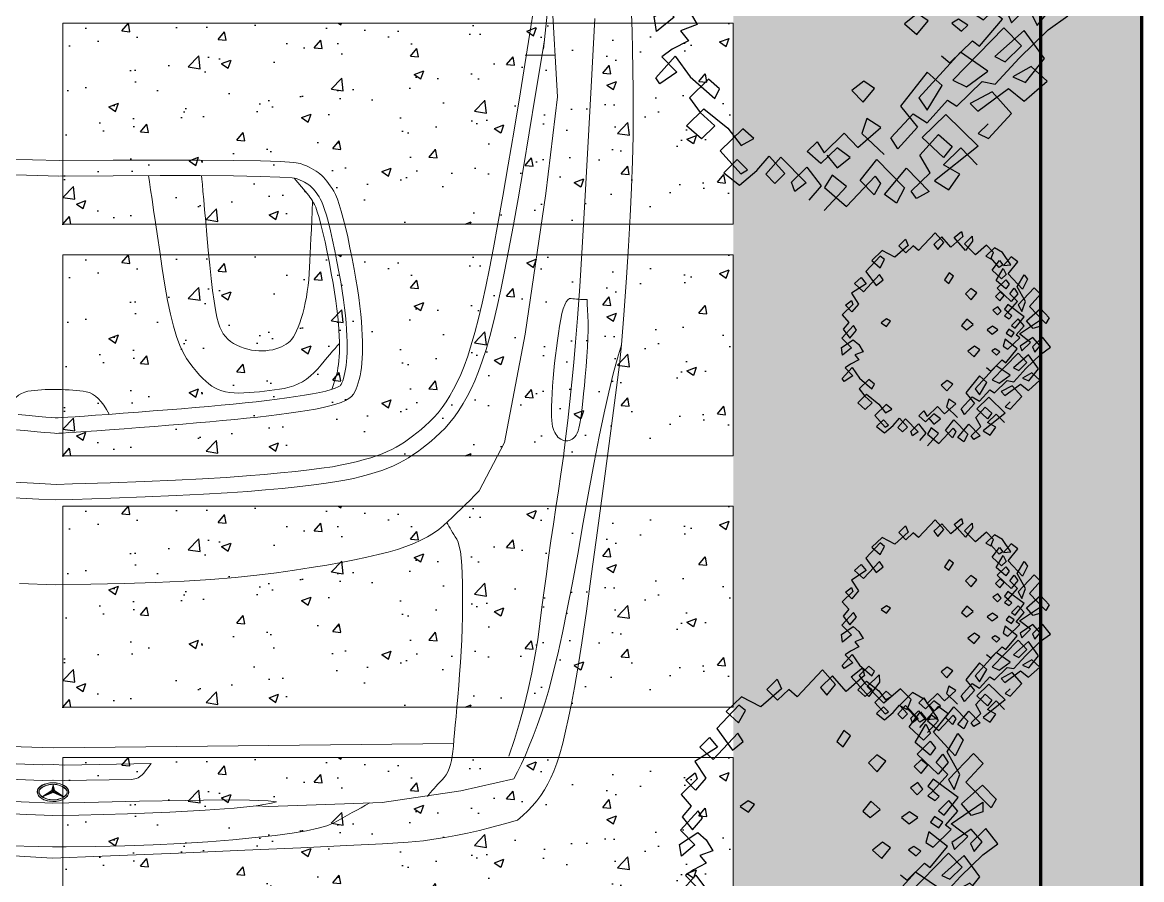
# Model space of a CAD drawing. Header units: millimetres. Extents: x 971.3 to 1010.6, y 593 to 619.8.
# Drawn here: x 980.453 to 982.123, y 596.589 to 597.868 of the extents above; entities that cross this region are included whole.
import ezdxf

# ---------------------------------------------------------------- set-up
doc = ezdxf.new("R2010")
doc.units = ezdxf.units.MM
for name, color, linetype, lineweight in [('1', 253, 'Continuous', 0), ('_mobiliário', 7, 'Continuous', 5), ('csco', 7, 'Continuous', 70), ('FAROLAS', 45, 'Continuous', 9), ('www.dwgfree.com', 7, 'Continuous', 70)]:
    doc.layers.add(name, color=color, linetype=linetype, lineweight=lineweight)
doc.layers.add('CANTEIRO', color=8, linetype='Continuous')
doc.layers.add('JANELA-V', color=40, linetype='Continuous')

# ---------------------------------------------------------------- blocks, each defined once
blk = doc.blocks.new('A$C0D511125')
at = {"layer": '_mobiliário'}
for p, q in [((3.8434, 1.7683), (3.8145, 1.7712)), ((3.7546, 1.7207), (3.7479, 1.7207)), ((3.4496, 1.677), (3.2773, 1.6675)), ((3.2978, 1.6653), (3.3797, 1.6564)), ((3.3885, 1.6736), (3.3885, 1.6296)), ((3.5919, 1.6601), (3.4496, 1.677)), ((3.3662, 1.6578), (3.3844, 1.6549)), ((3.3844, 1.6549), (3.4461, 1.645)), ((3.7987, 1.6296), (3.5919, 1.6601)), ((3.4461, 1.645), (3.5026, 1.6357)), ((3.5026, 1.6357), (3.5538, 1.6271)), ((3.958, 1.5992), (3.7987, 1.6296)), ((3.5538, 1.6271), (3.5998, 1.6191)), ((3.5998, 1.6191), (3.6406, 1.6119)), ((3.6406, 1.6119), (3.6762, 1.6053)), ((3.6762, 1.6053), (3.7065, 1.5994)), ((3.7065, 1.5994), (3.7334, 1.5939)), ((4.0292, 1.5619), (3.958, 1.5992)), ((3.7334, 1.5939), (3.7582, 1.5884)), ((3.7582, 1.5884), (3.7811, 1.5829)), ((3.7811, 1.5829), (3.8021, 1.5775)), ((3.8021, 1.5775), (3.8212, 1.5721)), ((3.8212, 1.5721), (3.8384, 1.5666)), ((3.8384, 1.5666), (3.8537, 1.5612)), ((3.8537, 1.5612), (3.8671, 1.5557)), ((3.8671, 1.5557), (3.8791, 1.5501)), ((3.8791, 1.5501), (3.8903, 1.5444)), ((3.8903, 1.5444), (3.9008, 1.5384)), ((3.9008, 1.5384), (3.9108, 1.5322)), ((3.9108, 1.5322), (3.9201, 1.5258)), ((3.9201, 1.5258), (3.9287, 1.519)), ((3.9287, 1.519), (3.9368, 1.512)), ((3.9368, 1.512), (3.9439, 1.5048)), ((3.9439, 1.5048), (3.9502, 1.4979)), ((3.9502, 1.4979), (3.9561, 1.4912)), ((3.9561, 1.4912), (3.9616, 1.4846)), ((3.9616, 1.4846), (3.9668, 1.4779)), ((3.9668, 1.4779), (3.9717, 1.4713)), ((3.9717, 1.4713), (3.9763, 1.4646)), ((3.9763, 1.4646), (3.9806, 1.458)), ((3.9806, 1.458), (3.9846, 1.4512)), ((3.9846, 1.4512), (3.9884, 1.444)), ((3.9884, 1.444), (3.9921, 1.4361)), ((3.9921, 1.4361), (3.9956, 1.4277)), ((3.9956, 1.4277), (3.9989, 1.4188)), ((3.9989, 1.4188), (4.0021, 1.4093)), ((4.0021, 1.4093), (4.0051, 1.3993)), ((4.0051, 1.3993), (4.0079, 1.3887)), ((4.0079, 1.3887), (4.0107, 1.3774)), ((4.0107, 1.3774), (4.0133, 1.3646)), ((3.7235, 1.3472), (3.737, 1.3493)), ((3.737, 1.3493), (3.7497, 1.3512)), ((3.7497, 1.3512), (3.7615, 1.3528)), ((3.7615, 1.3528), (3.7726, 1.354)), ((3.7726, 1.354), (3.7828, 1.355)), ((3.7828, 1.355), (3.7925, 1.3557)), ((3.7925, 1.3557), (3.8017, 1.3562)), ((3.8017, 1.3562), (3.8102, 1.3565)), ((3.8102, 1.3565), (3.8182, 1.3566)), ((3.8182, 1.3566), (3.8255, 1.3565)), ((3.8255, 1.3565), (3.8321, 1.3562)), ((3.8321, 1.3562), (3.8381, 1.3557)), ((3.8381, 1.3557), (3.8434, 1.3552)), ((3.8434, 1.3552), (3.8484, 1.3544)), ((3.8484, 1.3544), (3.8529, 1.3536)), ((3.8529, 1.3536), (3.8569, 1.3526)), ((3.8569, 1.3526), (3.8604, 1.3517)), ((3.8604, 1.3517), (3.8799, 1.3452)), ((3.8633, 1.3507), (3.8657, 1.3498)), ((3.8657, 1.3498), (3.8659, 1.3496)), ((4.0133, 1.3646), (4.0159, 1.35)), ((4.0159, 1.35), (4.0184, 1.3335)), ((3.6494, 1.3323), (3.6631, 1.3354)), ((3.6631, 1.3354), (3.6784, 1.3386)), ((3.6784, 1.3386), (3.6942, 1.3418)), ((3.6942, 1.3418), (3.7093, 1.3446)), ((3.7093, 1.3446), (3.7235, 1.3472)), ((4.0184, 1.3335), (4.0208, 1.315)), ((3.5999, 1.3151), (3.6028, 1.3171)), ((3.6028, 1.3171), (3.6054, 1.3187)), ((3.6054, 1.3187), (3.6079, 1.32)), ((3.6079, 1.32), (3.6122, 1.3217)), ((3.6122, 1.3217), (3.6187, 1.324)), ((3.6187, 1.324), (3.6272, 1.3266)), ((3.6272, 1.3266), (3.6374, 1.3293)), ((3.6374, 1.3293), (3.6494, 1.3323)), ((3.5694, 1.2902), (3.595, 1.3116)), ((3.5885, 1.3051), (3.5893, 1.3062)), ((3.5893, 1.3062), (3.5902, 1.3072)), ((3.5902, 1.3072), (3.5915, 1.3085)), ((3.5915, 1.3085), (3.5931, 1.3099)), ((3.595, 1.3116), (3.5973, 1.3133)), ((3.5973, 1.3133), (3.5999, 1.3151)), ((4.0208, 1.315), (4.0232, 1.2947)), ((4.0232, 1.2947), (4.0254, 1.2724)), ((4.0254, 1.2724), (4.0277, 1.2481)), ((4.4933, 1.253), (4.4922, 1.2341)), ((4.0277, 1.2481), (4.0298, 1.2218)), ((4.0298, 1.2218), (4.0319, 1.1918)), ((4.0319, 1.1918), (4.034, 1.1567)), ((4.034, 1.1567), (4.036, 1.1165)), ((4.036, 1.1165), (4.0379, 1.0711)), ((4.0379, 1.0711), (4.0398, 1.0206)), ((4.0398, 1.0206), (4.0416, 0.9649)), ((4.0416, 0.9649), (4.0424, 0.9399)), ((4.0411, 0.9149), (4.0424, 0.9399)), ((4.4696, 0.9377), (4.4613, 0.9357)), ((4.4786, 0.951), (4.4696, 0.9377)), ((4.4701, 0.9373), (4.4791, 0.9517)), ((4.4708, 0.9355), (4.4791, 0.9517)), ((4.4786, 0.951), (4.4708, 0.9358)), ((4.4791, 0.9517), (4.4727, 0.9357)), ((4.4727, 0.9356), (4.478, 0.95)), ((4.4613, 0.9358), (4.4701, 0.9373)), ((4.4708, 0.9358), (4.4613, 0.9357)), ((4.4695, 0.9337), (4.4613, 0.9358)), ((4.4708, 0.9355), (4.4613, 0.9358)), ((4.4613, 0.9357), (4.4701, 0.9341)), ((4.4783, 0.9202), (4.4695, 0.9337)), ((4.4701, 0.9341), (4.4788, 0.9195)), ((4.4708, 0.9358), (4.4788, 0.9195)), ((4.4783, 0.9202), (4.4708, 0.9355)), ((4.4727, 0.9357), (4.4778, 0.9212)), ((4.4788, 0.9195), (4.4727, 0.9356)), ((4.0382, 0.8593), (4.0411, 0.9149))]:
    blk.add_line(p, q, dxfattribs=at)
for points in [[(3.8145, 1.7712), (3.7638, 1.7752), (3.7153, 1.7787), (3.6691, 1.7817), (3.6253, 1.7841), (3.5838, 1.786), (3.5445, 1.7873), (3.5076, 1.7881), (3.473, 1.7884), (3.4404, 1.7883), (3.4096, 1.788), (3.3806, 1.7874), (3.3535, 1.7867), (3.3281, 1.7857)], [(4.419, 1.6056), (4.3945, 1.6137), (4.37, 1.6211), (4.3455, 1.6279), (4.3211, 1.6339), (4.2968, 1.6393), (4.2725, 1.644), (4.2483, 1.648), (4.2241, 1.6513), (4.1999, 1.6543), (4.1757, 1.6574), (4.1514, 1.6607), (4.1271, 1.664), (4.1027, 1.6674), (4.0782, 1.671), (4.0537, 1.6746), (4.0292, 1.6784), (4.0043, 1.6821), (3.9787, 1.6857), (3.9524, 1.6891), (3.9254, 1.6923), (3.8977, 1.6954), (3.8694, 1.6984), (3.8403, 1.7011), (3.8106, 1.7038), (3.7751, 1.7065), (3.7287, 1.7097), (3.6715, 1.7133), (3.6035, 1.7173), (3.5247, 1.7217), (3.435, 1.7266), (3.3345, 1.7319)], [(3.8145, 1.7712), (3.8338, 1.7653), (3.8569, 1.759), (3.8838, 1.7525), (3.9145, 1.7456), (3.9491, 1.7384), (3.9875, 1.7309), (4.0297, 1.7231), (4.0758, 1.715), (4.1219, 1.7069), (4.1643, 1.699), (4.2029, 1.6915), (4.2378, 1.6844), (4.2689, 1.6775), (4.2963, 1.6709), (4.32, 1.6647), (4.3399, 1.6588), (4.3574, 1.653), (4.374, 1.6473), (4.3896, 1.6415), (4.4041, 1.6357), (4.4177, 1.63), (4.4303, 1.6242), (4.4419, 1.6184), (4.4525, 1.6127)], [(3.8434, 1.7683), (3.9335, 1.7566), (4.0149, 1.7458), (4.0874, 1.736), (4.1512, 1.7272), (4.2061, 1.7195), (4.2523, 1.7127), (4.2897, 1.7068), (4.3182, 1.702), (4.3415, 1.6977), (4.3628, 1.6934), (4.3822, 1.689), (4.3998, 1.6847), (4.4154, 1.6804), (4.4292, 1.6761), (4.4411, 1.6718), (4.451, 1.6674), (4.4599, 1.6629), (4.4684, 1.6579), (4.4767, 1.6524), (4.4846, 1.6465), (4.4922, 1.6402), (4.4995, 1.6334), (4.5064, 1.6261), (4.5131, 1.6184)], [(3.7546, 1.7207), (3.7627, 1.7214), (3.7718, 1.7219), (3.7818, 1.722), (3.7928, 1.722), (3.8047, 1.7216), (3.8176, 1.721), (3.8314, 1.7201), (3.8462, 1.719), (3.8608, 1.7178), (3.8741, 1.7166), (3.8862, 1.7154), (3.897, 1.7143), (3.9065, 1.7133), (3.9148, 1.7123), (3.9218, 1.7114), (3.9275, 1.7105), (3.9324, 1.7096), (3.9367, 1.7085), (3.9406, 1.7073), (3.944, 1.7059), (3.947, 1.7043), (3.9494, 1.7026), (3.9514, 1.7007), (3.9529, 1.6987), (3.954, 1.6966), (3.9548, 1.6945), (3.9553, 1.6923), (3.9555, 1.6902), (3.9553, 1.6881), (3.9548, 1.686), (3.954, 1.6839), (3.9529, 1.6818), (3.9515, 1.6797), (3.9499, 1.6778), (3.9479, 1.6761), (3.9457, 1.6746), (3.9433, 1.6732), (3.9405, 1.6719), (3.9375, 1.6708), (3.9343, 1.6699), (3.9304, 1.6692), (3.9255, 1.6686), (3.9196, 1.6683), (3.9127, 1.6682), (3.9048, 1.6683), (3.8958, 1.6686), (3.8859, 1.6692), (3.875, 1.6699), (3.8636, 1.6708), (3.8523, 1.6718), (3.8411, 1.6729), (3.8301, 1.6741), (3.8191, 1.6755), (3.8082, 1.6769), (3.7975, 1.6784), (3.7868, 1.6801), (3.7769, 1.6818), (3.7684, 1.6837), (3.7613, 1.6856), (3.7555, 1.6877), (3.7511, 1.6899), (3.7481, 1.6921), (3.7464, 1.6945), (3.7462, 1.697), (3.7466, 1.6996), (3.7469, 1.7023), (3.7472, 1.7051), (3.7474, 1.708), (3.7476, 1.711), (3.7477, 1.7141), (3.7478, 1.7174), (3.7479, 1.7207)], [(3.2909, 1.6468), (3.3808, 1.6325), (3.4425, 1.6225), (3.4988, 1.6132), (3.55, 1.6047), (3.5959, 1.5967), (3.6365, 1.5895), (3.6719, 1.583), (3.7021, 1.5772), (3.7286, 1.5717), (3.7531, 1.5663), (3.7757, 1.5609), (3.7962, 1.5556), (3.8146, 1.5503), (3.8311, 1.5451), (3.8456, 1.5399), (3.858, 1.5348), (3.8691, 1.5297), (3.8795, 1.5244), (3.8892, 1.5189), (3.8983, 1.5133), (3.9066, 1.5075), (3.9143, 1.5015), (3.9212, 1.4954), (3.9275, 1.4891), (3.9333, 1.4828), (3.9387, 1.4765), (3.9439, 1.4703), (3.9487, 1.4642), (3.9532, 1.4581), (3.9574, 1.452), (3.9612, 1.446), (3.9648, 1.4401), (3.9681, 1.4338), (3.9714, 1.4269), (3.9745, 1.4194), (3.9775, 1.4113), (3.9804, 1.4025), (3.9832, 1.3931), (3.9859, 1.383), (3.9885, 1.3724), (3.991, 1.3603), (3.9935, 1.3463), (3.9959, 1.3303), (3.9983, 1.3123), (4.0006, 1.2922), (4.0028, 1.2702), (4.005, 1.2461), (4.0072, 1.22), (4.0093, 1.1903), (4.0113, 1.1555), (4.0133, 1.1155), (4.0152, 1.0702), (4.0171, 1.0198), (4.0189, 0.9642), (4.0196, 0.9402)], [(4.4525, 1.6127), (4.4698, 1.5348), (4.4871, 1.4195), (4.4933, 1.253)], [(4.5131, 1.6184), (4.5186, 1.5992), (4.5236, 1.5806), (4.5282, 1.5625), (4.5322, 1.5449), (4.5358, 1.5279), (4.5388, 1.5114), (4.5413, 1.4955), (4.5434, 1.4801), (4.5454, 1.4574), (4.5478, 1.4199), (4.5506, 1.3674), (4.5539, 1.2999), (4.5575, 1.2175), (4.5615, 1.1201), (4.566, 1.0078), (4.5688, 0.9347)], [(4.0292, 1.5619), (4.0359, 1.5552), (4.0425, 1.5485), (4.0491, 1.5418), (4.0555, 1.5353), (4.0618, 1.5287), (4.068, 1.5222), (4.0741, 1.5158), (4.08, 1.5094), (4.0858, 1.5026), (4.0914, 1.4949), (4.0966, 1.4861), (4.1017, 1.4764), (4.1064, 1.4658), (4.1109, 1.4542), (4.1151, 1.4417), (4.119, 1.4282), (4.1228, 1.4134), (4.1267, 1.397), (4.1305, 1.3789), (4.1343, 1.3592), (4.1381, 1.3379), (4.1419, 1.3149), (4.1457, 1.2903), (4.1495, 1.264), (4.1531, 1.2352), (4.1564, 1.2031), (4.1592, 1.1675), (4.1616, 1.1285), (4.1636, 1.0862), (4.1652, 1.0404), (4.1664, 0.9912), (4.1672, 0.9387)], [(4.0756, 1.5142), (4.0782, 1.5158), (4.081, 1.5175), (4.0839, 1.5192), (4.0869, 1.521), (4.0901, 1.5229), (4.0934, 1.5249), (4.0968, 1.5269), (4.1003, 1.5291), (4.1047, 1.5311), (4.1108, 1.5328), (4.1184, 1.5343), (4.1277, 1.5355), (4.1387, 1.5365), (4.1512, 1.5372), (4.1654, 1.5376), (4.1811, 1.5377), (4.1978, 1.5376), (4.2144, 1.5373), (4.2311, 1.5369), (4.2479, 1.5363), (4.2647, 1.5355), (4.2815, 1.5345), (4.2984, 1.5333), (4.3154, 1.5319), (4.3317, 1.5305), (4.3468, 1.5292), (4.3608, 1.528), (4.3735, 1.5269), (4.3849, 1.5259), (4.3952, 1.5249), (4.4042, 1.5241), (4.4121, 1.5233), (4.419, 1.5224), (4.4255, 1.5212), (4.4315, 1.5197), (4.437, 1.5179), (4.4419, 1.5158), (4.4464, 1.5133), (4.4504, 1.5105), (4.4539, 1.5074), (4.4571, 1.5043), (4.4603, 1.5012), (4.4635, 1.4983), (4.4665, 1.4956), (4.4696, 1.4929), (4.4726, 1.4904), (4.4755, 1.4881), (4.4785, 1.4858)], [(4.4004, 1.5244), (4.407, 0.9363)], [(4.4878, 1.4013), (4.4913, 1.395), (4.4948, 1.3885), (4.4984, 1.382), (4.5021, 1.3753), (4.5058, 1.3685), (4.5096, 1.3616), (4.5135, 1.3546), (4.5174, 1.3475), (4.5213, 1.3383), (4.5251, 1.3251), (4.5287, 1.308), (4.5322, 1.2869), (4.5356, 1.2619), (4.5388, 1.2329), (4.5419, 1.1999), (4.5448, 1.163), (4.5475, 1.1235), (4.5495, 1.083), (4.5511, 1.0414), (4.5521, 0.9987), (4.5525, 0.9549), (4.5525, 0.9349)], [(3.5436, 0.9449), (3.5431, 1.0239), (3.5429, 1.0929), (3.543, 1.1521), (3.5434, 1.2013), (3.5441, 1.2407), (3.545, 1.2701), (3.5463, 1.2896), (3.5479, 1.2992), (3.5496, 1.3038), (3.5514, 1.308), (3.5532, 1.312), (3.5551, 1.3157), (3.557, 1.3192), (3.559, 1.3224), (3.561, 1.3253), (3.5631, 1.328), (3.5654, 1.3306), (3.5679, 1.3331), (3.5707, 1.3356), (3.5737, 1.3382), (3.577, 1.3407), (3.5806, 1.3432), (3.5844, 1.3458), (3.5885, 1.3483), (3.5935, 1.3509), (3.6001, 1.3536), (3.6082, 1.3564), (3.6178, 1.3593), (3.6289, 1.3623), (3.6416, 1.3655), (3.6558, 1.3687), (3.6716, 1.372), (3.6877, 1.3752), (3.7032, 1.3782), (3.7178, 1.3807), (3.7318, 1.383), (3.7449, 1.385), (3.7574, 1.3866), (3.7691, 1.3879), (3.7801, 1.3889), (3.7904, 1.3897), (3.8002, 1.3902), (3.8094, 1.3905), (3.8182, 1.3906), (3.8264, 1.3905), (3.8341, 1.3902), (3.8412, 1.3897), (3.8478, 1.3889), (3.854, 1.388), (3.8598, 1.3869), (3.8652, 1.3857), (3.8703, 1.3843), (3.875, 1.3827), (3.8793, 1.381), (3.8833, 1.3791), (3.8868, 1.3771), (3.8901, 1.3744), (3.8933, 1.3704), (3.8963, 1.3653), (3.8991, 1.3589), (3.9018, 1.3513), (3.9043, 1.3425), (3.9067, 1.3325), (3.9089, 1.3212), (3.911, 1.309), (3.913, 1.2961), (3.915, 1.2824), (3.9169, 1.2679), (3.9188, 1.2527), (3.9206, 1.2368), (3.9224, 1.2202), (3.9241, 1.2028), (3.9258, 1.1847), (3.9275, 1.166), (3.9292, 1.1466), (3.9309, 1.1266), (3.9326, 1.106), (3.9343, 1.0847), (3.936, 1.0628), (3.9377, 1.0403), (3.9393, 1.0187), (3.9406, 0.9998), (3.9418, 0.9835), (3.9428, 0.9697), (3.9435, 0.9586), (3.944, 0.9501), (3.9443, 0.9442), (3.9445, 0.9409)], [(3.5663, 0.945), (3.5658, 1.024), (3.5656, 1.0929), (3.5657, 1.152), (3.5661, 1.2011), (3.5668, 1.2401), (3.5677, 1.269), (3.5689, 1.2871), (3.5699, 1.2933), (3.5707, 1.2954), (3.5722, 1.2989), (3.5737, 1.3022), (3.5751, 1.3051), (3.5766, 1.3077), (3.578, 1.3099), (3.5793, 1.3118), (3.5806, 1.3135), (3.5819, 1.315), (3.5836, 1.3167), (3.5856, 1.3185), (3.5879, 1.3204), (3.5905, 1.3224), (3.5934, 1.3245), (3.5967, 1.3266), (3.5998, 1.3285), (3.6031, 1.3303), (3.6081, 1.3324), (3.6152, 1.3348), (3.624, 1.3375), (3.6346, 1.3403), (3.6468, 1.3434), (3.6607, 1.3465), (3.6762, 1.3498), (3.6921, 1.3529), (3.7072, 1.3558), (3.7216, 1.3584), (3.7352, 1.3606), (3.7481, 1.3625), (3.7601, 1.3641), (3.7714, 1.3653), (3.7819, 1.3663), (3.7918, 1.367), (3.8012, 1.3675), (3.81, 1.3678), (3.8182, 1.3679), (3.8258, 1.3678), (3.8328, 1.3675), (3.8391, 1.3671), (3.8449, 1.3664), (3.8502, 1.3656), (3.8552, 1.3647), (3.8597, 1.3637), (3.8637, 1.3626), (3.8672, 1.3614), (3.8702, 1.3602), (3.8727, 1.359), (3.8739, 1.3583), (3.8745, 1.3576), (3.876, 1.3549), (3.878, 1.3505), (3.8801, 1.3444), (3.8823, 1.3368), (3.8845, 1.3277), (3.8865, 1.3171), (3.8885, 1.3053), (3.8905, 1.2927), (3.8925, 1.2792), (3.8944, 1.265), (3.8962, 1.2501), (3.898, 1.2343), (3.8998, 1.2178), (3.9015, 1.2006), (3.9032, 1.1826), (3.9049, 1.1639), (3.9066, 1.1446), (3.9083, 1.1247), (3.9099, 1.1041), (3.9116, 1.0829), (3.9133, 1.0611), (3.915, 1.0386), (3.9166, 1.0171), (3.918, 0.9982), (3.9191, 0.9819), (3.9201, 0.9682), (3.9208, 0.9572), (3.9213, 0.9488), (3.9216, 0.9432), (3.9217, 0.9402)], [(3.5657, 1.076), (3.575, 1.0774), (3.5866, 1.0791), (3.6003, 1.0811), (3.6163, 1.0835), (3.6344, 1.0862), (3.6548, 1.0892), (3.6773, 1.0925), (3.7021, 1.0961), (3.7268, 1.1), (3.7491, 1.1041), (3.7691, 1.1083), (3.7868, 1.1126), (3.8022, 1.1172), (3.8152, 1.1218), (3.8259, 1.1267), (3.8343, 1.1317), (3.8412, 1.1367), (3.8476, 1.1416), (3.8535, 1.1464), (3.8589, 1.1511), (3.8637, 1.1557), (3.868, 1.1602), (3.8717, 1.1646), (3.875, 1.1689), (3.8777, 1.1734), (3.8801, 1.1782), (3.882, 1.1835), (3.8834, 1.1892), (3.8845, 1.1954), (3.8851, 1.2019), (3.8853, 1.2089), (3.8851, 1.2163), (3.8847, 1.2239), (3.8841, 1.2314), (3.8834, 1.2389), (3.8826, 1.2463), (3.8817, 1.2537), (3.8807, 1.2611), (3.8796, 1.2683), (3.8784, 1.2755), (3.8768, 1.2826), (3.8746, 1.2894), (3.8719, 1.2959), (3.8686, 1.3022), (3.8647, 1.3082), (3.8602, 1.3139), (3.8552, 1.3194), (3.8495, 1.3246), (3.8438, 1.3296), (3.8383, 1.3342), (3.8332, 1.3386), (3.8284, 1.3427), (3.8239, 1.3466), (3.8197, 1.3502), (3.8159, 1.3535), (3.8123, 1.3565)], [(3.5657, 1.1539), (3.571, 1.1544), (3.5786, 1.1551), (3.5886, 1.156), (3.6011, 1.1571), (3.6159, 1.1585), (3.6332, 1.16), (3.6529, 1.1618), (3.675, 1.1638), (3.6971, 1.166), (3.717, 1.1681), (3.7346, 1.1702), (3.75, 1.1723), (3.763, 1.1744), (3.7738, 1.1765), (3.7823, 1.1786), (3.7885, 1.1808), (3.7934, 1.1831), (3.798, 1.1858), (3.8021, 1.189), (3.8059, 1.1926), (3.8093, 1.1966), (3.8124, 1.2011), (3.815, 1.2059), (3.8173, 1.2112), (3.8193, 1.2167), (3.8208, 1.2221), (3.822, 1.2275), (3.8228, 1.2328), (3.8233, 1.2381), (3.8234, 1.2433), (3.8231, 1.2484), (3.8224, 1.2535), (3.8215, 1.2585), (3.8203, 1.2631), (3.8189, 1.2673), (3.8173, 1.2713), (3.8155, 1.275), (3.8135, 1.2783), (3.8113, 1.2813), (3.8089, 1.284), (3.806, 1.2865), (3.8025, 1.289), (3.7984, 1.2914), (3.7936, 1.2937), (3.7882, 1.296), (3.7822, 1.2983), (3.7755, 1.3005), (3.7682, 1.3026), (3.7605, 1.3046), (3.7525, 1.3064), (3.7444, 1.308), (3.736, 1.3094), (3.7274, 1.3106), (3.7186, 1.3115), (3.7096, 1.3123), (3.7004, 1.3128), (3.6907, 1.3132), (3.6803, 1.3137), (3.6692, 1.3142), (3.6574, 1.3147), (3.6449, 1.3153), (3.6316, 1.3159), (3.6177, 1.3165), (3.603, 1.3172)], [(4.486, 1.2641), (4.4846, 1.2517), (4.4837, 1.2242), (4.4835, 1.1835), (4.484, 1.1296), (4.4852, 1.0626), (4.4871, 0.9824), (4.4883, 0.9355)], [(4.486, 1.2641), (4.4884, 1.2568), (4.4922, 1.2341), (4.4956, 1.2017), (4.4987, 1.1594), (4.5014, 1.1073), (4.5037, 1.0453), (4.5057, 0.9736), (4.5065, 0.9353)], [(4.4299, 1.08), (4.4323, 0.9525), (4.4315, 0.9361)], [(3.9165, 1.0179), (3.9095, 1.0141), (3.9033, 1.0102), (3.898, 1.0062), (3.8934, 1.0021), (3.8897, 0.9979), (3.8868, 0.9935), (3.8847, 0.989), (3.8834, 0.9844), (3.8826, 0.9797), (3.882, 0.9748), (3.8814, 0.9697), (3.8809, 0.9645), (3.8805, 0.9592), (3.8803, 0.9536), (3.8801, 0.948), (3.8801, 0.9421), (3.8801, 0.9415)], [(4.0155, 0.8605), (4.0184, 0.9161), (4.0196, 0.9402)], [(3.5436, 0.9449), (3.5415, 0.8659)], [(3.9395, 0.8821), (3.941, 0.8984), (3.9422, 0.9121), (3.9431, 0.9232), (3.9438, 0.9317), (3.9443, 0.9376), (3.9445, 0.9409)], [(3.5663, 0.9443), (3.5642, 0.8654)], [(3.9168, 0.8842), (3.9183, 0.9004), (3.9196, 0.9141), (3.9205, 0.9251), (3.9212, 0.9335), (3.9216, 0.939), (3.9218, 0.9421)], [(3.915, 0.8645), (3.9081, 0.8684), (3.902, 0.8724), (3.8967, 0.8765), (3.8922, 0.8807), (3.8886, 0.885), (3.8857, 0.8895), (3.8838, 0.894), (3.8826, 0.8986), (3.8819, 0.9033), (3.8813, 0.9082), (3.8808, 0.9133), (3.8804, 0.9185), (3.8802, 0.9239), (3.88, 0.9294), (3.88, 0.9351), (3.88, 0.941), (3.8801, 0.9415)], [(4.1654, 0.8862), (4.1672, 0.9387)], [(4.3888, 0.3484), (4.407, 0.9363)], [(4.427, 0.7922), (4.4319, 0.9196), (4.4315, 0.9361)], [(4.4795, 0.607), (4.4783, 0.6195), (4.478, 0.647), (4.4786, 0.6877), (4.4801, 0.7415), (4.4827, 0.8085), (4.4861, 0.8886), (4.4883, 0.9355)], [(4.4785, 0.4698), (4.4821, 0.4761), (4.4858, 0.4824), (4.4895, 0.4889), (4.4933, 0.4955), (4.4972, 0.5022), (4.5011, 0.509), (4.5052, 0.516), (4.5092, 0.523), (4.5133, 0.5322), (4.5173, 0.5452), (4.5213, 0.5623), (4.5252, 0.5833), (4.5291, 0.6082), (4.5329, 0.6372), (4.5366, 0.6701), (4.5403, 0.707), (4.5437, 0.7463), (4.5466, 0.7868), (4.549, 0.8284), (4.5508, 0.8711), (4.5521, 0.9149), (4.5525, 0.9349)], [(4.4795, 0.607), (4.482, 0.6143), (4.4862, 0.6368), (4.4903, 0.6692), (4.4942, 0.7115), (4.498, 0.7635), (4.5015, 0.8254), (4.5049, 0.8971), (4.5065, 0.9353)], [(4.4995, 0.2522), (4.5054, 0.2713), (4.5108, 0.2898), (4.5157, 0.3078), (4.5201, 0.3253), (4.524, 0.3423), (4.5274, 0.3587), (4.5302, 0.3746), (4.5326, 0.39), (4.535, 0.4125), (4.5382, 0.45), (4.5421, 0.5025), (4.5466, 0.5699), (4.5519, 0.6522), (4.5579, 0.7495), (4.5645, 0.8617), (4.5688, 0.9347)]]:
    blk.add_lwpolyline(points, dxfattribs=at)
for points in [[(4.4299, 1.08), (4.4445, 1.0684, -0.22458), (4.4532, 1.051), (4.455, 0.9522), (4.4542, 0.935)], [(4.427, 0.7922), (4.4419, 0.8035, 0.22458), (4.4509, 0.8207), (4.4547, 0.9195), (4.4542, 0.9367)]]:
    blk.add_lwpolyline(points, format="xyb", dxfattribs=at)
at = {"layer": '_mobiliário', "extrusion": (0, 0, -1)}
blk.add_ellipse((4.4719, 0.9355), major_axis=(-0.0005, -0.0231), ratio=0.595368, dxfattribs=at)
at = {"layer": '_mobiliário'}
blk.add_ellipse((4.4719, 0.9358), major_axis=(0, 0.0231), ratio=0.595368, dxfattribs=at)
for points in [[(4.4719, 0.9566), (4.4669, 0.9566), (4.4609, 0.9481), (4.46, 0.9263), (4.4656, 0.9162), (4.4756, 0.914), (4.4818, 0.9209), (4.4844, 0.9422), (4.4796, 0.9537), (4.4736, 0.9564), (4.4728, 0.9566), (4.4719, 0.9566)], [(4.4715, 0.9148), (4.4665, 0.9149), (4.4606, 0.9235), (4.4602, 0.9452), (4.466, 0.9552), (4.476, 0.9572), (4.4821, 0.9502), (4.4842, 0.9288), (4.4792, 0.9175), (4.4732, 0.9149), (4.4723, 0.9147), (4.4715, 0.9148)]]:
    blk.add_open_spline(points, degree=3, knots=[0, 0, 0, 0, 1.505731, 1.505731, 3.011462, 3.011462, 4.517193, 4.517193, 6.022923, 6.022923, 6.283185, 6.283185, 6.283185, 6.283185], dxfattribs=at)
blk = doc.blocks.new('VEG4')
at = {"layer": 'CANTEIRO', "color": 104}
for p, q in [((0.059, 3.413), (-0.461, 2.865)), ((0.322, 3.115), (0.059, 3.413)), ((0.643, 3.269), (0.876, 3.457)), ((0.876, 3.457), (0.918, 3.3)), ((-1.079, 3.015), (-0.866, 3.223)), ((-0.866, 3.223), (-0.784, 3.026)), ((0.26, 3.292), (0.019, 3.056)), ((0.543, 2.974), (0.26, 3.292)), ((0.918, 3.3), (0.543, 2.974)), ((1.005, 2.87), (0.643, 3.269)), ((0.972, 3.075), (1.213, 3.311)), ((1.213, 3.311), (1.222, 3.16)), ((-0.784, 3.026), (-1.201, 2.658)), ((-0.861, 2.792), (-1.079, 3.015)), ((-0.634, 3.014), (-0.861, 2.792)), ((-0.461, 2.865), (-0.634, 3.014)), ((0.019, 3.056), (0.143, 2.9)), ((0.143, 2.9), (0.322, 3.115)), ((1.309, 2.73), (0.972, 3.075)), ((1.222, 3.16), (1.005, 2.87)), ((1.655, 3.028), (1.309, 2.73)), ((1.873, 2.805), (1.655, 3.028)), ((-1.598, 2.865), (-1.911, 2.56)), ((-1.201, 2.658), (-1.598, 2.865)), ((1.899, 2.949), (1.629, 2.686)), ((2.154, 2.802), (1.899, 2.949)), ((-1.652, 2.693), (-2.101, 2.215)), ((-1.519, 2.585), (-1.652, 2.693)), ((1.629, 2.686), (1.791, 2.606)), ((1.791, 2.606), (1.873, 2.805)), ((2.414, 2.422), (2.154, 2.802)), ((2.423, 2.668), (2.187, 2.398)), ((2.63, 2.513), (2.423, 2.668)), ((-1.911, 2.56), (-1.659, 2.33)), ((-1.659, 2.33), (-1.519, 2.585)), ((2.048, 2.342), (1.785, 2.64)), ((1.833, 2.25), (2.063, 2.554)), ((2.063, 2.554), (2.168, 2.418)), ((2.329, 2.14), (2.63, 2.513)), ((1.951, 1.93), (2.17, 2.302)), ((2.168, 2.418), (2.048, 2.342)), ((2.17, 2.302), (2.266, 2.118)), ((2.187, 2.398), (2.414, 2.422)), ((-1.673, 2.118), (-2.179, 1.584)), ((-2.101, 2.215), (-1.781, 1.774)), ((-1.563, 1.948), (-1.673, 2.118)), ((0.494, 2.172), (0.349, 1.951)), ((0.627, 2.064), (0.494, 2.172)), ((2.124, 1.98), (1.833, 2.25)), ((2.266, 2.118), (2.124, 1.98)), ((2.77, 1.659), (2.329, 2.14)), ((-2.451, 1.834), (-2.252, 2.028)), ((-2.252, 2.028), (-2.088, 1.832)), ((-1.781, 1.774), (-1.563, 1.948)), ((0.349, 1.951), (0.482, 1.843)), ((0.482, 1.843), (0.627, 2.064)), ((1.991, 1.691), (2.26, 1.954)), ((2.26, 1.954), (2.365, 1.818)), ((2.609, 1.739), (2.828, 2.112)), ((2.933, 1.976), (2.77, 1.659)), ((2.828, 2.112), (2.933, 1.976)), ((-2.088, 1.832), (-2.55, 1.539)), ((-2.179, 1.584), (-2.451, 1.834)), ((2.257, 1.673), (1.951, 1.93)), ((2.365, 1.818), (2.257, 1.673)), ((1.168, 1.68), (0.998, 1.514)), ((1.355, 1.546), (1.168, 1.68)), ((2.421, 1.278), (1.991, 1.691)), ((2.382, 1.517), (2.518, 1.69)), ((2.518, 1.69), (2.628, 1.52)), ((2.866, 1.277), (2.609, 1.739)), ((3.142, 1.705), (2.636, 1.171)), ((3.34, 1.502), (3.142, 1.705)), ((-2.55, 1.539), (-2.33, 1.199)), ((0.998, 1.514), (1.176, 1.331)), ((1.176, 1.331), (1.355, 1.546)), ((2.075, 1.575), (1.933, 1.436)), ((1.933, 1.436), (2.072, 1.294)), ((2.072, 1.294), (2.209, 1.467)), ((2.209, 1.467), (2.075, 1.575)), ((2.619, 1.274), (2.382, 1.517)), ((2.628, 1.52), (2.421, 1.278)), ((2.991, 1.121), (3.34, 1.502)), ((-2.735, 1.16), (-2.545, 1.306)), ((-2.545, 1.306), (-2.508, 1.183)), ((2.327, 0.948), (2.619, 1.274)), ((2.752, 0.967), (2.866, 1.277)), ((-2.508, 1.183), (-2.835, 0.864)), ((-2.537, 0.957), (-2.735, 1.16)), ((-2.33, 1.199), (-2.537, 0.957)), ((2.004, 1.109), (1.856, 1.004)), ((2.108, 0.973), (2.004, 1.109)), ((2.322, 1.181), (2.214, 1.036)), ((2.829, 0.804), (2.322, 1.181)), ((2.636, 1.171), (2.752, 0.967)), ((2.899, 0.675), (3.331, 1.057)), ((3.506, 0.593), (2.991, 1.121)), ((3.331, 1.057), (3.608, 0.772)), ((1.856, 1.004), (1.995, 0.862)), ((1.995, 0.862), (2.108, 0.973)), ((2.313, 0.934), (2.213, 0.837)), ((2.214, 1.036), (2.327, 0.948)), ((2.446, 0.827), (2.313, 0.934)), ((-2.835, 0.864), (-2.631, 0.627)), ((-1.463, 0.737), (-1.624, 0.619)), ((-1.335, 0.663), (-1.463, 0.737)), ((1.045, 0.727), (0.88, 0.526)), ((1.237, 0.558), (1.045, 0.727)), ((2.213, 0.837), (2.361, 0.743)), ((2.361, 0.743), (2.446, 0.827)), ((2.641, 0.74), (2.428, 0.532)), ((2.542, 0.444), (2.829, 0.804)), ((2.825, 0.523), (2.641, 0.74)), ((2.686, 0.268), (3.339, 0.707)), ((3.339, 0.707), (3.339, 0.509)), ((3.608, 0.772), (3.506, 0.593)), ((-2.484, 0.533), (-2.848, 0.138)), ((-2.631, 0.627), (-2.81, 0.412)), ((-2.393, 0.383), (-2.484, 0.533)), ((-1.624, 0.619), (-1.457, 0.504)), ((-1.457, 0.504), (-1.335, 0.663)), ((1.033, 0.398), (1.237, 0.558)), ((2.428, 0.532), (2.542, 0.444)), ((3.103, 0.438), (2.899, 0.675)), ((-2.81, 0.412), (-2.601, 0.141)), ((-2.601, 0.141), (-2.393, 0.383)), ((0.88, 0.526), (1.033, 0.398)), ((1.838, 0.511), (1.676, 0.393)), ((1.676, 0.393), (1.829, 0.264)), ((1.829, 0.264), (2.005, 0.397)), ((2.005, 0.397), (1.838, 0.511)), ((2.349, 0.415), (2.269, 0.297)), ((2.516, 0.3), (2.349, 0.415)), ((2.575, 0.239), (2.825, 0.523)), ((3.339, 0.509), (3.103, 0.438)), ((2.269, 0.297), (2.436, 0.183)), ((2.436, 0.183), (2.516, 0.3)), ((2.689, 0.152), (2.575, 0.239)), ((3.026, 0.005), (2.686, 0.268)), ((-2.865, -0.157), (-2.493, 0.088)), ((-2.848, 0.138), (-2.55, -0.166)), ((-2.493, 0.088), (-2.32, -0.061)), ((2.235, 0.105), (2.172, -0.115)), ((2.614, -0.198), (2.235, 0.105)), ((2.319, -0.209), (2.689, 0.152)), ((3.1, 0.157), (2.699, -0.115)), ((2.756, -0.258), (3.026, 0.005)), ((3.395, 0.167), (3.082, -0.138)), ((3.323, -0.101), (3.1, 0.157)), ((3.644, -0.145), (3.395, 0.167)), ((-2.826, -0.396), (-2.865, -0.157)), ((-2.55, -0.166), (-2.826, -0.396)), ((-2.32, -0.061), (-2.185, -0.285)), ((1.281, -0.112), (1.077, -0.272)), ((1.449, -0.227), (1.281, -0.112)), ((2.172, -0.115), (2.319, -0.209)), ((2.699, -0.115), (2.756, -0.258)), ((3.082, -0.138), (3.159, -0.301)), ((3.159, -0.301), (3.323, -0.101)), ((3.334, -0.368), (3.644, -0.145)), ((-2.185, -0.285), (-2.449, -0.384)), ((1.077, -0.272), (1.27, -0.441)), ((1.27, -0.441), (1.449, -0.227)), ((1.922, -0.2), (1.817, -0.263)), ((1.817, -0.263), (1.97, -0.391)), ((2.637, -0.335), (1.833, -1.16)), ((2.07, -0.294), (1.922, -0.2)), ((1.97, -0.391), (2.07, -0.294)), ((2.256, -0.627), (2.614, -0.198)), ((2.914, -0.619), (2.637, -0.335)), ((-2.449, -0.384), (-2.324, -0.54)), ((2.957, -0.379), (2.497, -0.789)), ((2.88, -0.811), (3.334, -0.368)), ((3.277, -0.82), (2.957, -0.379)), ((-2.582, -0.673), (-2.744, -0.792)), ((-2.324, -0.54), (-2.582, -0.673)), ((1.788, -0.887), (2.143, -0.54)), ((2.143, -0.54), (2.256, -0.627)), ((2.659, -0.869), (2.914, -0.619)), ((-2.838, -1.122), (-2.531, -0.782)), ((-2.744, -0.792), (-2.506, -1.035)), ((-2.531, -0.782), (-2.297, -1.108)), ((1.958, -0.72), (1.302, -1.44)), ((1.655, -0.779), (1.788, -0.887)), ((2.386, -1.016), (1.958, -0.72)), ((2.497, -0.789), (2.659, -0.869)), ((2.502, -1.22), (2.88, -0.811)), ((2.976, -1.194), (3.277, -0.82)), ((-2.506, -1.035), (-2.773, -1.217)), ((1.433, -1.035), (1.01, -1.567)), ((1.665, -1.244), (1.433, -1.035)), ((2.048, -1.267), (2.386, -1.016)), ((3.067, -0.946), (2.78, -1.107)), ((3.319, -1.176), (3.067, -0.946)), ((-2.773, -1.217), (-2.838, -1.122)), ((-2.01, -1.146), (-2.308, -1.437)), ((-2.297, -1.108), (-1.911, -1.446)), ((-1.837, -1.294), (-2.01, -1.146)), ((0.434, -1.177), (0.244, -1.323)), ((0.602, -1.291), (0.434, -1.177)), ((1.833, -1.16), (2.048, -1.267)), ((1.9, -1.57), (2.298, -1.181)), ((2.298, -1.181), (2.502, -1.22)), ((2.78, -1.107), (2.976, -1.194)), ((2.958, -1.488), (3.319, -1.176)), ((-1.911, -1.446), (-1.837, -1.294)), ((0.244, -1.323), (0.423, -1.506)), ((0.423, -1.506), (0.602, -1.291)), ((1.432, -1.63), (1.665, -1.244)), ((2.456, -1.344), (2.107, -1.526)), ((2.226, -1.648), (2.712, -1.293)), ((2.759, -1.682), (2.456, -1.344)), ((2.712, -1.293), (2.958, -1.488)), ((-2.308, -1.437), (-2.139, -1.668)), ((1.01, -1.567), (1.278, -1.899)), ((1.302, -1.44), (1.432, -1.63)), ((1.432, -1.829), (1.753, -1.476)), ((1.753, -1.476), (1.9, -1.57)), ((2.107, -1.526), (2.226, -1.648)), ((-2.352, -1.876), (-2.082, -1.612)), ((-2.139, -1.668), (-1.906, -1.877)), ((-2.082, -1.612), (-1.702, -1.916)), ((0.861, -2.069), (1.211, -1.688)), ((1.211, -1.688), (1.432, -1.829)), ((1.355, -2.063), (1.724, -1.702)), ((1.724, -1.702), (2.234, -2.196)), ((2.396, -2.077), (2.759, -1.682)), ((-2.12, -2.085), (-2.352, -1.876)), ((-1.906, -1.877), (-2.12, -2.085)), ((-1.47, -1.926), (-1.825, -2.273)), ((-1.702, -1.916), (-1.493, -2.187)), ((-1.297, -2.075), (-1.47, -1.926)), ((0.342, -2.219), (0.703, -1.906)), ((0.482, -1.765), (0.405, -1.999)), ((0.703, -1.906), (0.482, -1.765)), ((1.278, -1.899), (0.972, -2.239)), ((2.39, -1.845), (2.234, -1.997)), ((-1.493, -2.187), (-1.297, -2.075)), ((-0.188, -2.301), (0.124, -1.996)), ((0.124, -1.996), (0.342, -2.219)), ((0.405, -1.999), (0.756, -2.33)), ((0.972, -2.239), (0.861, -2.069)), ((1.317, -2.337), (1.61, -2.012)), ((1.686, -2.374), (1.355, -2.063)), ((1.61, -2.012), (1.823, -2.201)), ((2.234, -1.997), (2.396, -2.077)), ((-1.825, -2.273), (-1.502, -2.632)), ((-0.455, -2.284), (-0.299, -2.131)), ((-0.243, -2.473), (-0.455, -2.284)), ((-0.299, -2.131), (-0.188, -2.301)), ((0.013, -2.223), (-0.243, -2.473)), ((0.22, -2.378), (0.013, -2.223)), ((2.234, -2.196), (1.549, -2.745)), ((1.823, -2.201), (1.686, -2.374)), ((1.689, -2.49), (1.959, -2.226)), ((1.959, -2.226), (2.216, -2.49)), ((-1.556, -2.407), (-1.769, -2.615)), ((-1.397, -2.569), (-1.556, -2.407)), ((-1.247, -2.581), (-1.054, -2.353)), ((-1.105, -2.641), (-0.869, -2.371)), ((-1.054, -2.353), (-0.81, -2.63)), ((-0.869, -2.371), (-0.473, -2.777)), ((-0.149, -2.341), (0.015, -2.538)), ((0.015, -2.538), (0.22, -2.378)), ((0.378, -2.739), (0.637, -2.407)), ((0.637, -2.407), (1.073, -2.854)), ((1.479, -2.616), (1.317, -2.337)), ((-1.769, -2.615), (-1.522, -2.81)), ((-1.522, -2.81), (-1.247, -2.581)), ((-1.502, -2.632), (-1.397, -2.569)), ((-0.81, -2.63), (-0.966, -2.783)), ((-0.705, -2.766), (-0.464, -2.53)), ((-0.464, -2.53), (-0.235, -2.822)), ((0.761, -2.96), (1.104, -2.545)), ((1.104, -2.545), (1.461, -2.91)), ((1.18, -2.907), (1.479, -2.616)), ((1.944, -2.637), (1.689, -2.49)), ((1.77, -2.886), (1.944, -2.637)), ((-0.966, -2.783), (-1.105, -2.641)), ((-0.649, -2.909), (-0.705, -2.766)), ((-0.473, -2.777), (-0.649, -2.909)), ((-0.064, -2.655), (-0.181, -2.849)), ((0.162, -2.831), (-0.064, -2.655)), ((0.165, -3.146), (0.614, -2.668)), ((0.596, -2.962), (0.378, -2.739)), ((0.698, -2.783), (0.596, -2.962)), ((0.614, -2.668), (0.698, -2.783)), ((1.549, -2.745), (1.77, -2.886)), ((-0.235, -2.822), (-0.428, -3.05)), ((-0.187, -3.212), (0.162, -2.831)), ((-0.181, -2.849), (0.165, -3.146)), ((0.948, -3.095), (0.761, -2.96)), ((1.073, -2.854), (0.948, -3.095)), ((1.265, -3.022), (1.18, -2.907)), ((1.461, -2.91), (1.265, -3.022))]:
    blk.add_line(p, q, dxfattribs=at)

msp = doc.modelspace()

# ---------------------------------------------------------------- hatches: boundary and pattern name
at = {"layer": 'FAROLAS', "lineweight": 35}
h = msp.add_hatch(dxfattribs=at)
h.set_pattern_fill('AR-SAND', color=104, scale=0.002, angle=180, style=0)
h.set_pattern_definition([(217.5, (981.51388, 593.91996), (0.0032001, -0.09788265), [0, -0.077216, 0, -0.08636, 0, -0.08255]), (187.5, (981.51388, 593.91996), (-0.0899047, -0.143365), [0, -0.041656, 0, -0.069596, 0, -0.02667]), (147.5, (981.57636, 593.91996), (-0.1581985, -0.0002874), [0, -0.0254, 0, -0.09144, 0, -0.11938]), (137.5, (981.57636, 593.91996), (-0.1527113, -0.0445859), [0, -0.0127, 0, -0.059944, 0, -0.06858])])
h.paths.add_polyline_path([(981.973, 593.92), (981.5139, 593.92), (981.5139, 601.9041), (981.973, 601.9041)])
at = {"layer": 'JANELA-V', "true_color": 0xfbd593}
h = msp.add_hatch(dxfattribs=at)
h.set_pattern_fill('AR-CONC', color=41, scale=0.02, style=0)
h.set_pattern_definition([(50, (980.51388, 597.56716), (0.143452, -0.01255), [0.015, -0.165]), (355, (980.51388, 597.56716), (-0.02775, 0.150438), [0.012, -0.132]), (100.451, (980.52583, 597.56612), (0.115702, 0.137888), [0.012748, -0.140228]), (46.184, (980.51388, 597.60716), (0.213448, -0.033104), [0.0225, -0.2475]), (96.636, (980.53166, 597.6044), (0.186933, 0.194824), [0.019122, -0.210343]), (351.184, (980.51388, 597.60716), (0.186932, 0.194824), [0.018, -0.198]), (21, (980.53388, 597.59716), (0.119381, -0.080524), [0.015, -0.165]), (326, (980.53388, 597.59716), (0.048663, 0.14503), [0.012, -0.132]), (71.451, (980.54383, 597.59045), (0.168045, 0.064506), [0.012748, -0.140228]), (37.5, (980.513877, 597.567164), (0.002432, 0.0665788), [0, -0.1304, 0, -0.134, 0, -0.1325]), (7.5, (980.51388, 597.567164), (0.052614, 0.0788823), [0, -0.0764, 0, -0.1274, 0, -0.0505]), (327.5, (980.469277, 597.567164), (0.1067645, -0.004511), [0, -0.05, 0, -0.156, 0, -0.207]), (317.5, (980.44928, 597.56716), (0.116637, 0.020021), [0, -0.065, 0, -0.1036, 0, -0.147])])
h.paths.add_polyline_path([(981.5139, 597.8672), (980.5139, 597.8672), (980.5139, 597.5672), (981.5139, 597.5672)])
h = msp.add_hatch(dxfattribs=at)
h.set_pattern_fill('AR-CONC', color=41, scale=0.02, style=0)
h.set_pattern_definition([(50, (980.51388, 597.22151), (0.143452, -0.01255), [0.015, -0.165]), (355, (980.51388, 597.2215), (-0.02775, 0.150438), [0.012, -0.132]), (100.451, (980.52583, 597.22046), (0.115702, 0.137888), [0.012748, -0.140228]), (46.184, (980.51388, 597.2615), (0.213448, -0.033104), [0.0225, -0.2475]), (96.636, (980.53166, 597.25875), (0.186933, 0.194824), [0.019122, -0.210343]), (351.184, (980.51388, 597.2615), (0.186932, 0.194824), [0.018, -0.198]), (21, (980.53388, 597.25151), (0.119381, -0.080524), [0.015, -0.165]), (326, (980.53388, 597.2515), (0.048663, 0.14503), [0.012, -0.132]), (71.451, (980.54383, 597.2448), (0.168045, 0.064506), [0.012748, -0.140228]), (37.5, (980.513877, 597.221507), (0.002432, 0.0665788), [0, -0.1304, 0, -0.134, 0, -0.1325]), (7.5, (980.51388, 597.22151), (0.052614, 0.0788823), [0, -0.0764, 0, -0.1274, 0, -0.0505]), (327.5, (980.469277, 597.221507), (0.1067645, -0.004511), [0, -0.05, 0, -0.156, 0, -0.207]), (317.5, (980.44928, 597.22151), (0.116637, 0.020021), [0, -0.065, 0, -0.1036, 0, -0.147])])
h.paths.add_polyline_path([(981.5139, 597.5215), (980.5139, 597.5215), (980.5139, 597.2215), (981.5139, 597.2215)])
h = msp.add_hatch(dxfattribs=at)
h.set_pattern_fill('AR-CONC', color=41, scale=0.02, style=0)
h.set_pattern_definition([(50, (980.51388, 596.84651), (0.143452, -0.01255), [0.015, -0.165]), (355, (980.51388, 596.8465), (-0.02775, 0.150438), [0.012, -0.132]), (100.451, (980.52583, 596.84546), (0.115702, 0.137888), [0.012748, -0.140228]), (46.184, (980.51388, 596.8865), (0.213448, -0.033104), [0.0225, -0.2475]), (96.636, (980.53166, 596.88375), (0.186933, 0.194824), [0.019122, -0.210343]), (351.184, (980.51388, 596.8865), (0.186932, 0.194824), [0.018, -0.198]), (21, (980.53388, 596.87651), (0.119381, -0.080524), [0.015, -0.165]), (326, (980.53388, 596.8765), (0.048663, 0.14503), [0.012, -0.132]), (71.451, (980.54383, 596.8698), (0.168045, 0.064506), [0.012748, -0.140228]), (37.5, (980.513877, 596.846507), (0.002432, 0.0665788), [0, -0.1304, 0, -0.134, 0, -0.1325]), (7.5, (980.51388, 596.84651), (0.052614, 0.0788823), [0, -0.0764, 0, -0.1274, 0, -0.0505]), (327.5, (980.469277, 596.846507), (0.1067645, -0.004511), [0, -0.05, 0, -0.156, 0, -0.207]), (317.5, (980.44928, 596.84651), (0.116637, 0.020021), [0, -0.065, 0, -0.1036, 0, -0.147])])
h.paths.add_polyline_path([(981.5139, 597.1465), (980.5139, 597.1465), (980.5139, 596.8465), (981.5139, 596.8465)])
h = msp.add_hatch(dxfattribs=at)
h.set_pattern_fill('AR-CONC', color=41, scale=0.02, style=0)
h.set_pattern_definition([(50, (980.51388, 596.47151), (0.143452, -0.01255), [0.015, -0.165]), (355, (980.51388, 596.4715), (-0.02775, 0.150438), [0.012, -0.132]), (100.451, (980.52583, 596.47046), (0.115702, 0.137888), [0.012748, -0.140228]), (46.184, (980.51388, 596.5115), (0.213448, -0.033104), [0.0225, -0.2475]), (96.636, (980.53166, 596.50875), (0.186933, 0.194824), [0.019122, -0.210343]), (351.184, (980.51388, 596.5115), (0.186932, 0.194824), [0.018, -0.198]), (21, (980.53388, 596.50151), (0.119381, -0.080524), [0.015, -0.165]), (326, (980.53388, 596.5015), (0.048663, 0.14503), [0.012, -0.132]), (71.451, (980.54383, 596.4948), (0.168045, 0.064506), [0.012748, -0.140228]), (37.5, (980.513877, 596.471507), (0.002432, 0.0665788), [0, -0.1304, 0, -0.134, 0, -0.1325]), (7.5, (980.51388, 596.47151), (0.052614, 0.0788823), [0, -0.0764, 0, -0.1274, 0, -0.0505]), (327.5, (980.469277, 596.471507), (0.1067645, -0.004511), [0, -0.05, 0, -0.156, 0, -0.207]), (317.5, (980.44928, 596.47151), (0.116637, 0.020021), [0, -0.065, 0, -0.1036, 0, -0.147])])
h.paths.add_polyline_path([(981.5139, 596.7715), (980.5139, 596.7715), (980.5139, 596.4715), (981.5139, 596.4715)])
at = {"layer": 'www.dwgfree.com', "lineweight": 35}
msp.add_hatch(color=256, dxfattribs=at).paths.add_polyline_path([(982.1232, 603.2839), (981.9731, 603.286), (981.973, 593.92), (982.1231, 593.92)])

# ---------------------------------------------------------------- linework, layer by layer
at = {"layer": '1'}
for p, q in [((980.5139, 597.8672), (981.5139, 597.8672)), ((980.5139, 597.8672), (980.5139, 597.5672)), ((981.5139, 597.8672), (981.5139, 597.5672)), ((981.5139, 597.8672), (981.5139, 597.5672)), ((980.5139, 597.5672), (981.5139, 597.5672)), ((980.5139, 597.5215), (981.5139, 597.5215)), ((980.5139, 597.5215), (980.5139, 597.2215)), ((981.5139, 597.5215), (981.5139, 597.2215)), ((980.5139, 597.2215), (981.5139, 597.2215)), ((980.5139, 597.1465), (981.5139, 597.1465)), ((980.5139, 597.1465), (980.5139, 596.8465)), ((981.5139, 597.1465), (981.5139, 596.8465)), ((980.5139, 596.8465), (981.5139, 596.8465)), ((980.5139, 596.7715), (981.5139, 596.7715)), ((980.5139, 596.7715), (980.5139, 596.4715)), ((981.5139, 596.7715), (981.5139, 596.4715)), ((981.5139, 596.7715), (981.5139, 596.4715))]:
    msp.add_line(p, q, dxfattribs=at)
at = {"layer": 'csco'}
for p, q in [((982.1232, 606.847), (982.1231, 593.92)), ((981.973, 593.92), (981.9732, 605.347))]:
    msp.add_line(p, q, dxfattribs=at)

# ---------------------------------------------------------------- block references
at = {"layer": '_mobiliário', "xscale": 1.014999999999986, "yscale": 1.014999999999986, "zscale": 1.014999999999986, "rotation": 270}
msp.add_blockref('A$C0D511125', (979.5495, 601.2589), dxfattribs=at)
at = {"layer": 'CANTEIRO'}
for p, xscale, yscale, zscale in [((981.6675, 597.8922), 0.09484977615976073, 0.09484977615976073, 0.09484977615976073), ((981.8125, 597.3907), 0.04791470609079825, 0.04791470609079825, 0.04791470609079825), ((981.8125, 596.9626), 0.04791470609079825, 0.04791470609079825, 0.04791470609079825), ((981.6429, 596.6532), 0.07296136627673898, 0.07296136627673898, 0.07296136627673898)]:
    msp.add_blockref('VEG4', p, dxfattribs=dict(at, xscale=xscale, yscale=yscale, zscale=zscale))

doc.saveas('drawing.dxf')
